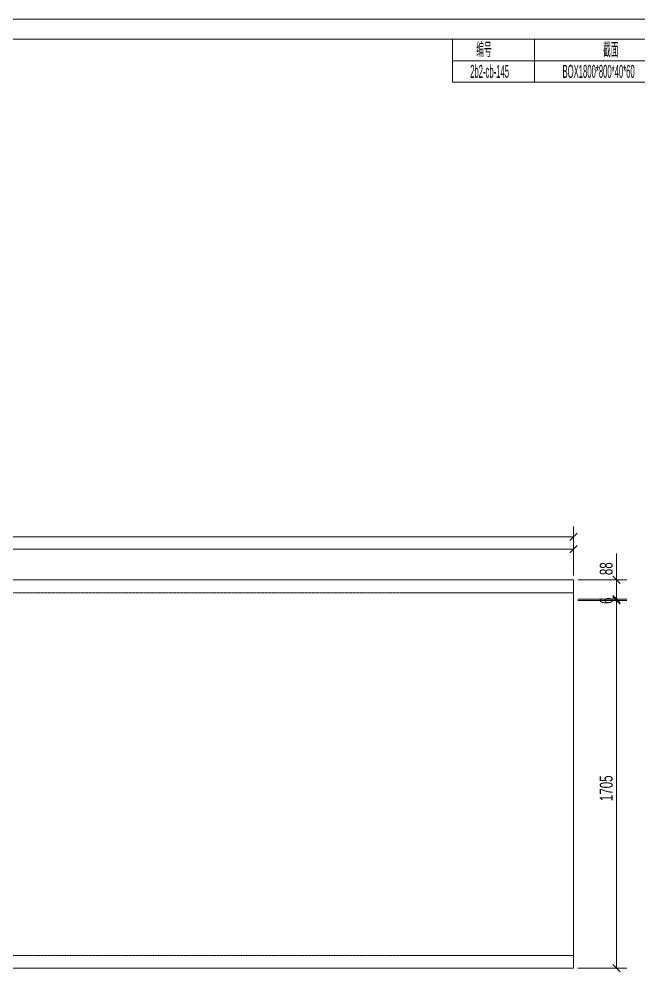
# Model space of a CAD drawing. Header units: millimetres. Extents: x 48 to 11980, y 100 to 8500.
# Drawn here: x 6390 to 9264, y 4083 to 8500 of the extents above; entities that cross this region are included whole.
import ezdxf

# ---------------------------------------------------------------- set-up
doc = ezdxf.new("R2010")
doc.units = ezdxf.units.MM
doc.linetypes.add('XKITLINE00', pattern=[0])
doc.linetypes.add('XKITLINE04', pattern=[3, 0.5, -0.5, 0.5, -0.5, 0.5, -0.5])
for name, color, linetype, lineweight in [('DrawingSheet', 5, 'Continuous', 0), ('OtherObjectType', 1, 'Continuous', 0), ('Part', 2, 'Continuous', 0), ('Z-DIMENSIONS', 1, 'Continuous', 0)]:
    doc.layers.add(name, color=color, linetype=linetype, lineweight=lineweight)
doc.styles.add('$TD_AUDIT_GENERATED_(D4)', font='ARIAL.TTF')
doc.styles.add('Arial', font='arial.ttf')
doc.styles.add('romsim', font='ARIAL.TTF')

# ---------------------------------------------------------------- blocks, each defined once
blk = doc.blocks.new('*A1')
at = {"layer": 'Part', "color": 4, "linetype": 'XKITLINE00', "lineweight": 0}
for p, q in [((8960, 5900), (3143, 5900)), ((8960, 5900), (8960, 4100)), ((8960, 4100), (3085, 4100))]:
    blk.add_line(p, q, dxfattribs=at)
at = {"layer": 'Part', "color": 7, "linetype": 'XKITLINE04', "lineweight": 0}
for p, q in [((8960, 5840), (3123, 5840)), ((8960, 4160), (3148, 4160))]:
    blk.add_line(p, q, dxfattribs=at)
blk = doc.blocks.new('*A3')
at = {"layer": 'DrawingSheet', "color": 5, "linetype": 'XKITLINE00', "lineweight": 0}
blk.add_line((11980, 8500), (100, 8500), dxfattribs=at)
blk = doc.blocks.new('*A4')
at = {"layer": 'OtherObjectType', "color": 7, "linetype": 'XKITLINE00', "lineweight": 0}
for p, q in [((8400, 8207), (8400, 8407)), ((8400, 8407), (10800, 8407)), ((8780, 8207), (8780, 8407)), ((9380, 8207), (9380, 8407)), ((9720, 8207), (9720, 8407)), ((10080, 8207), (10080, 8407)), ((10460, 8207), (10460, 8407)), ((10800, 8407), (10800, 8207)), ((8400, 8307), (10800, 8307)), ((8400, 8207), (10800, 8207))]:
    blk.add_line(p, q, dxfattribs=at)
at = {"layer": 'OtherObjectType', "color": 7, "width": 0.425}
for s, style, p in [('\\M+5B1E0\\M+5BAC5', 'Arial', (8509.8, 8329.8)), ('\\M+5BDD8\\M+5C3E6', 'Arial', (9097.7, 8329.7)), ('\\M+5B3A4\\M+5B6C8(mm)', 'Arial', (9442.7, 8328.8)), ('\\M+5B2C4\\M+5D6CA', 'Arial', (9871, 8325.4)), ('\\M+5CAFD\\M+5C1BF', 'Arial', (10210.7, 8327.7)), ('\\M+5B1C8\\M+5C0FD', 'Arial', (10608.9, 8327.4)), ('2b2-cb-145', '$TD_AUDIT_GENERATED_(D4)', (8481.4, 8227.5)), ('BOX1800*800*40*60', '$TD_AUDIT_GENERATED_(D4)', (8909.6, 8227.3)), ('5875', '$TD_AUDIT_GENERATED_(D4)', (9509.1, 8228.2)), ('Q390GJC-Z25', '$TD_AUDIT_GENERATED_(D4)', (9780.5, 8228)), ('1:20', '$TD_AUDIT_GENERATED_(D4)', (10611.2, 8227.5))]:
    blk.add_text(s, height=60, dxfattribs=dict(at, style=style)).set_placement(p)
blk = doc.blocks.new('*A5')
at = {"layer": 'OtherObjectType', "color": 7, "linetype": 'XKITLINE00', "lineweight": 0}
for p, q in [((100, 8500), (11980, 8500)), ((360.1, 8407), (11880.6, 8407))]:
    blk.add_line(p, q, dxfattribs=at)
blk = doc.blocks.new('*A6')
at = {"layer": 'Z-DIMENSIONS', "color": 3, "linetype": 'XKITLINE00', "lineweight": 0}
for p, q in [((8960, 5920), (8960, 6148)), ((3085, 6100), (8960, 6100)), ((8977, 6117), (8943, 6083))]:
    blk.add_line(p, q, dxfattribs=at)
at = {"layer": 'Z-DIMENSIONS', "color": 7}
blk.add_point((8960, 6100), dxfattribs=at)
blk = doc.blocks.new('*A27')
at = {"layer": 'Z-DIMENSIONS', "color": 3, "linetype": 'XKITLINE00', "lineweight": 0}
for p, q in [((3587, 6059), (3553, 6025)), ((3570, 5185), (3570, 6090)), ((8977, 6059), (8943, 6025)), ((8960, 5920), (8960, 6090)), ((3570, 6042), (8960, 6042))]:
    blk.add_line(p, q, dxfattribs=at)
at = {"layer": 'Z-DIMENSIONS', "color": 7}
for p in [(3570, 6042), (8960, 6042)]:
    blk.add_point(p, dxfattribs=at)
at = {"layer": 'Z-DIMENSIONS', "color": 7, "style": 'romsim', "width": 0.6375}
blk.add_text('5390', height=60, dxfattribs=at).set_placement((6187.1, 6060))
blk = doc.blocks.new('*A31')
at = {"layer": 'Z-DIMENSIONS', "color": 3, "linetype": 'XKITLINE00', "lineweight": 0}
for p, q in [((8980, 5805.4), (9208, 5805.4)), ((9143, 5822.4), (9177, 5788.5)), ((9160, 4100), (9160, 5805.4)), ((9143, 4117), (9177, 4083)), ((8980, 4100), (9208, 4100))]:
    blk.add_line(p, q, dxfattribs=at)
at = {"layer": 'Z-DIMENSIONS', "color": 7}
for p in [(9160, 5805.4), (9160, 4100)]:
    blk.add_point(p, dxfattribs=at)
at = {"layer": 'Z-DIMENSIONS', "color": 7, "style": 'romsim', "width": 0.6375}
blk.add_text('1705', height=60, rotation=90.0002, dxfattribs=at).set_placement((9142, 4874.8))
blk = doc.blocks.new('*A32')
at = {"layer": 'Z-DIMENSIONS', "color": 3, "linetype": 'XKITLINE00', "lineweight": 0}
for p, q in [((8980, 5811.7), (9208, 5811.7)), ((8980, 5805.4), (9208, 5805.4)), ((9143, 5828.7), (9177, 5794.7)), ((9143, 5822.4), (9177, 5788.5)), ((9160, 5805.4), (9160, 5811.7))]:
    blk.add_line(p, q, dxfattribs=at)
at = {"layer": 'Z-DIMENSIONS', "color": 7}
for p in [(9160, 5811.7), (9160, 5805.4)]:
    blk.add_point(p, dxfattribs=at)
at = {"layer": 'Z-DIMENSIONS', "color": 7, "style": 'romsim', "width": 0.6375}
blk.add_text('6', height=60, rotation=90.0002, dxfattribs=at).set_placement((9142, 5789.1))
blk = doc.blocks.new('*A33')
at = {"layer": 'Z-DIMENSIONS', "color": 3, "linetype": 'XKITLINE00', "lineweight": 0}
for p, q in [((9160, 5900), (9160, 6022.9)), ((9160, 5900), (9160, 6022.9)), ((8980, 5900), (9208, 5900)), ((9143, 5917), (9177, 5883)), ((9160, 5811.7), (9160, 5900)), ((8980, 5811.7), (9208, 5811.7)), ((9143, 5828.7), (9177, 5794.7))]:
    blk.add_line(p, q, dxfattribs=at)
at = {"layer": 'Z-DIMENSIONS', "color": 7}
for p in [(9160, 5900), (9160, 5811.7)]:
    blk.add_point(p, dxfattribs=at)
at = {"layer": 'Z-DIMENSIONS', "color": 7, "style": 'romsim', "width": 0.6375}
blk.add_text('88', height=60, rotation=90.0002, dxfattribs=at).set_placement((9142, 5922.5))

msp = doc.modelspace()

# ---------------------------------------------------------------- block references
at = {"lineweight": 0}
for name in ['*A3', '*A5', '*A4', '*A6', '*A27', '*A33', '*A1', '*A32', '*A31']:
    msp.add_blockref(name, (0, 0), dxfattribs=at)

doc.saveas('drawing.dxf')
